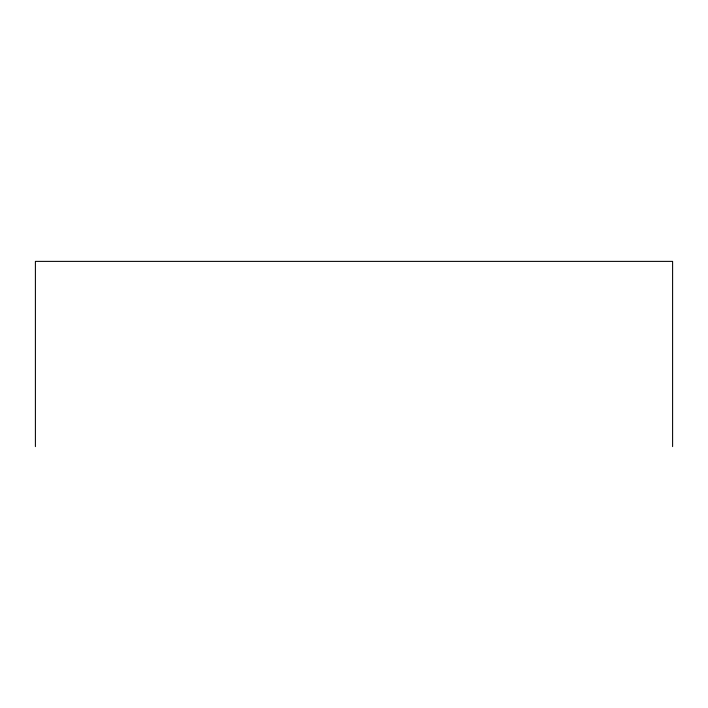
<?xml version="1.0" encoding="UTF-8"?>
<svg xmlns="http://www.w3.org/2000/svg" width="708" height="708" viewBox="0 0 708 708"><rect width="100%" height="100%" fill="white"/><g stroke="black" fill="none" stroke-linecap="round" stroke-linejoin="round"><path stroke-width="1.06" d="M672.6 446.615L672.6 261.385L35.4 261.385L35.4 446.615"/></g></svg>
